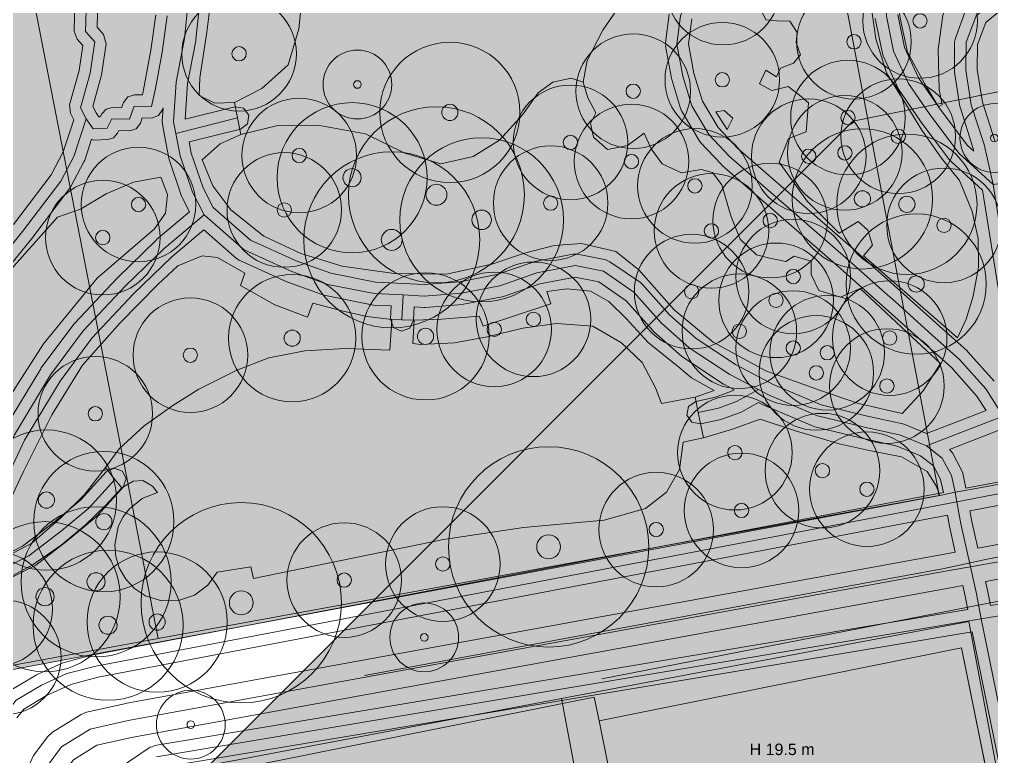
# Model space of a CAD drawing. Header units: metres. Extents: x -8 to 1190, y -11 to 1223.
# Drawn here: x 403.8 to 488.7, y 1119.6 to 1183.9 of the extents above; entities that cross this region are included whole.
import ezdxf

# ---------------------------------------------------------------- set-up
doc = ezdxf.new("R2010")
doc.units = ezdxf.units.M
doc.header["$MEASUREMENT"] = 0
for name, color, linetype, lineweight, true_color in [('TPX_BUILDING_HEIGHTS_TEXT', 7, 'CONTINUOUS', 0, 0x000000), ('TPX_BUILDINGS', 7, 'CONTINUOUS', 0, 0x000000), ('TPX_BUILDINGS_HATCH', 7, 'CONTINUOUS', 0, 0xf0f0f0), ('TPX_BUILDINGS_SHADOWS_HATCH', 7, 'CONTINUOUS', 0, 0x000000), ('TPX_BUILDINGS_SHADOWS_OUTLINES', 7, 'CONTINUOUS', 0, 0x000000), ('TPX_CADASTRES', 7, 'CONTINUOUS', 0, 0x646464), ('TPX_RAILWAYS_AXES', 7, 'CONTINUOUS', 0, 0x464646), ('TPX_ROADS_AXES', 7, 'CONTINUOUS', 0, 0x323232), ('TPX_ROADS_CONTOURS', 7, 'CONTINUOUS', 0, 0x646464), ('TPX_VEGETATION_GREEN_SPACES', 7, 'CONTINUOUS', 0, 0x58ba48), ('TPX_VEGETATION_GREEN_SPACES_HATCH', 7, 'CONTINUOUS', 0, 0x58ba48), ('TPX_VEGETATION_TREES_INDIVIDUAL', 7, 'CONTINUOUS', 0, 0x136734)]:
    doc.layers.add(name, color=color, linetype=linetype, lineweight=lineweight, true_color=true_color)
doc.styles.add('TPX_TEXTE', font='arial.ttf')

# ---------------------------------------------------------------- blocks, each defined once
blk = doc.blocks.new('TREETR009_CR072')
at = {"layer": 'TPX_VEGETATION_TREES_INDIVIDUAL'}
for radius in [7.15, 0.851]:
    blk.add_circle((0, 0, 0.036), radius, dxfattribs=at)
blk = doc.blocks.new('TREETR003_CR030')
at = {"layer": 'TPX_VEGETATION_TREES_INDIVIDUAL'}
for radius in [3, 0.333]:
    blk.add_circle((0, 0, 0.036), radius, dxfattribs=at)
blk = doc.blocks.new('TREETR008_CR066')
at = {"layer": 'TPX_VEGETATION_TREES_INDIVIDUAL'}
for radius in [6.55, 0.792]:
    blk.add_circle((0, 0, 0.036), radius, dxfattribs=at)
blk = doc.blocks.new('TREETR010_CR087')
at = {"layer": 'TPX_VEGETATION_TREES_INDIVIDUAL'}
for radius in [8.74, 1.04]:
    blk.add_circle((0, 0, 0.036), radius, dxfattribs=at)
blk = doc.blocks.new('TREETR006_CR050')
at = {"layer": 'TPX_VEGETATION_TREES_INDIVIDUAL'}
for radius in [5, 0.625]:
    blk.add_circle((0, 0, 0.036), radius, dxfattribs=at)
blk = doc.blocks.new('TREETR007_CR061')
at = {"layer": 'TPX_VEGETATION_TREES_INDIVIDUAL'}
for radius in [6.12, 0.708]:
    blk.add_circle((0, 0, 0.036), radius, dxfattribs=at)
blk = doc.blocks.new('TREETR009_CR077')
at = {"layer": 'TPX_VEGETATION_TREES_INDIVIDUAL'}
for radius in [7.68, 0.914]:
    blk.add_circle((0, 0, 0.036), radius, dxfattribs=at)
blk = doc.blocks.new('TREETR007_CR056')
at = {"layer": 'TPX_VEGETATION_TREES_INDIVIDUAL'}
for radius in [5.55, 0.708]:
    blk.add_circle((0, 0, 0.036), radius, dxfattribs=at)

msp = doc.modelspace()

# ---------------------------------------------------------------- hatches: boundary and pattern name
at = {"layer": 'TPX_BUILDINGS_HATCH'}
for points in [[(456.068, 1114.459), (452.93, 1113.823), (453.789, 1109.595), (466.457, 1112.134), (488.56, 1116.576), (486.039, 1129.053), (454.404, 1122.686), (456.068, 1114.459)], [(453.986, 1124.75), (419.356, 1117.792), (431.81, 1056.15), (472.76, 1064.381), (470.102, 1077.551), (473.316, 1078.194), (466.457, 1112.134), (453.789, 1109.595), (452.93, 1113.823), (456.068, 1114.459), (454.404, 1122.686), (453.986, 1124.75)]]:
    msp.add_hatch(color=256, dxfattribs=at).paths.add_polyline_path(points)
at = {"layer": 'TPX_BUILDINGS_SHADOWS_HATCH'}
h = msp.add_hatch(color=256, dxfattribs=at)
h.paths.add_polyline_path([(268.927, 1098.996), (255.775, 1085.844), (296.735, 1093.811), (313.88, 1097.153), (334.655, 1101.2), (378.176, 1109.737), (389.816, 1112.034), (397.33, 1073.162), (395.716, 1072.851), (371.535, 1068.207), (372.174, 1065.02), (396.211, 1069.768), (397.569, 1070.031), (400.606, 1054.706), (394.64, 1053.529), (386.351, 1045.241), (377.207, 1043.519), (375.981, 1049.848), (375.219, 1049.698), (367.09, 1048.103), (345.83, 1044.102), (343.566, 1043.661), (342.177, 1042.272), (290.963, 1032.405), (271.871, 1013.313), (323.085, 1023.18), (331.377, 1024.929), (339.999, 1026.444), (347.324, 1027.619), (373.694, 1032.583), (412.295, 1039.857), (418.869, 1005.229), (380.265, 997.966), (379.026, 1004.497), (376.504, 1004.018), (378.622, 992.884), (396.725, 996.29), (398.04, 989.362), (407.405, 991.122), (406.111, 997.962), (420.149, 1000.605), (421.449, 993.778), (423.168, 984.482), (423.09, 983.313), (422.956, 982.752), (422.767, 982.201), (422.223, 981.187), (421.867, 980.723), (436.439, 995.295), (432.901, 1013.923), (432.349, 1016.826), (430.031, 1016.39), (432.048, 1018.408), (427.429, 1042.712), (430.355, 1043.264), (466.305, 1050.028), (499.712, 1056.33), (511.103, 996.383), (501.757, 994.623), (480.801, 973.667), (514.79, 980.13), (530.786, 896.643), (546.47, 912.327), (543.222, 929.518), (540.148, 945.766), (550.7, 947.748), (550.906, 946.657), (559.374, 948.24), (558.592, 952.36), (570.748, 954.628), (571.313, 951.609), (573.761, 938.676), (563.852, 936.811), (564.784, 931.876), (574.695, 933.73), (579.731, 907.082), (583.838, 911.189), (574.547, 960.346), (583.88, 962.098), (583.085, 966.314), (579.921, 965.72), (577.624, 963.422), (576.108, 963.138), (574.717, 961.747), (572.456, 961.322), (568.257, 960.537), (566.376, 970.352), (566.787, 970.762), (551.014, 967.81), (553.05, 957.025), (549.455, 956.35), (549.282, 957.264), (538.363, 955.23), (533.053, 983.332), (547.564, 986.053), (578.27, 991.799), (585.986, 993.25), (593.835, 994.722), (601.051, 996.067), (603.813, 981.471), (604.206, 979.366), (616.564, 913.974), (621.938, 919.348), (609.58, 984.74), (609.187, 986.845), (614.208, 991.866), (611.445, 1006.461), (606.773, 1005.59), (604.433, 1017.962), (603.053, 1017.703), (625.208, 1039.858), (625.123, 1040.304), (618.622, 1035.458), (606.938, 1051.447), (604.719, 1049.796), (597.636, 1059.495), (598.977, 1060.49), (594.499, 1066.626), (589.936, 1072.869), (588.686, 1071.929), (581.773, 1081.38), (621.353, 1110.899), (628.05, 1101.742), (626.958, 1100.932), (631.548, 1094.65), (635.996, 1088.565), (636.984, 1089.304), (644.006, 1079.683), (642.095, 1078.255), (654.061, 1061.871), (671.739, 1079.549), (659.976, 1095.654), (661.683, 1097.361), (660.838, 1098.519), (662.955, 1100.635), (649.051, 1098.008), (640.348, 1110.12), (634.851, 1117.765), (631.251, 1122.774), (599.451, 1099.058), (597.034, 1096.641), (596.284, 1096.499), (573.303, 1092.17), (593.678, 1112.545), (588.17, 1141.119), (571.596, 1137.943), (557.63, 1157.439), (527.298, 1151.345), (526.673, 1154.443), (504.393, 1150.666), (501.068, 1154.979), (498.504, 1158.299), (496.474, 1169.385), (495.861, 1172.715), (494.846, 1178.671), (476.561, 1174.997), (419.356, 1117.792), (453.986, 1124.75), (454.404, 1122.686), (486.039, 1129.053), (498.077, 1069.466), (472.76, 1064.381), (431.81, 1056.15), (428.737, 1071.361), (408.696, 1067.585), (408.016, 1066.906), (405.771, 1078.234), (404.413, 1077.971), (401.579, 1077.411), (408.644, 1084.476), (401.13, 1123.347), (389.489, 1121.051), (348.086, 1112.929), (347.807, 1114.352), (327.032, 1110.305), (309.887, 1106.964), (268.927, 1098.996)])
h.paths.add_polyline_path([(503.861, 1132.624), (540.094, 1139.903), (555.291, 1118.689), (556.764, 1115.872), (557.511, 1112.194), (517.768, 1104.213), (518.03, 1102.882), (527.821, 1104.846), (539.137, 1106.801), (557.341, 1110.289), (562.849, 1081.715), (535.327, 1076.46), (534.853, 1075.986), (534.782, 1076.356), (533.627, 1076.135), (533.53, 1076.584), (515.906, 1073.049), (509.926, 1102.639), (503.861, 1132.624)], flags=16)
h.paths.add_polyline_path([(518.787, 1059.92), (569.202, 1069.417), (571.913, 1069.929), (592.58, 1041.951), (598.126, 1012.776), (530.168, 999.982), (518.787, 1059.92)], flags=16)
at = {"layer": 'TPX_VEGETATION_GREEN_SPACES_HATCH'}
for points in [[(0, 946.946), (0, 748.375), (1.308, 752.538), (3.681, 758.978), (6.176, 765.815), (7.04, 769.091), (7.681, 771.52), (8.364, 774.098), (8.582, 774.966), (10.021, 782.117), (11.477, 793.139), (12.099, 803.389), (13.009, 814.466), (13.871, 823.956), (14.219, 828.871), (14.354, 830.778), (14.48, 832.108), (15.05, 839.734), (17.028, 857.817), (17.138, 858.81), (18.409, 871.019), (22.596, 871.19), (28.003, 870.094), (29.63, 870.42), (66.837, 873.865), (69.329, 877.168), (70.641, 878.651), (71.45, 879.383), (72.227, 879.52), (72.99, 878.952), (77.42, 900.801), (81.555, 922.88), (82.259, 923.219), (85.471, 922.63), (85.771, 924.242), (86.106, 926.036), (86.543, 928.417), (86.971, 930.728), (89.117, 942.257), (89.727, 944.012), (90.689, 945.447), (92.034, 946.57), (93.503, 947.204), (95.235, 947.382), (115.698, 948.847), (117.333, 949.175), (118.757, 949.672), (119.856, 950.598), (120.692, 951.981), (125.221, 961.691), (130.849, 974.007), (132.57, 977.773), (134.385, 981.756), (142.704, 999.966), (145.242, 1005.524), (185.842, 1013.049), (217.834, 1018.959), (223.708, 1020.263), (221.841, 1029.132), (218.877, 1043.163), (217.576, 1049.334), (217.009, 1052.031), (215.683, 1058.312), (215.054, 1061.271), (214.079, 1065.92), (212.221, 1074.711), (211.559, 1077.846), (241.432, 1084.13), (243.059, 1076.425), (246.189, 1061.547), (248.115, 1052.428), (248.925, 1048.591), (250.855, 1039.495), (253.62, 1026.201), (259.727, 1027.353), (266.949, 1028.745), (258.296, 1072.964), (255.775, 1085.844), (296.735, 1093.811), (313.88, 1097.153), (316.407, 1097.645), (334.655, 1101.2), (378.176, 1109.737), (389.816, 1112.034), (387.911, 1124.127), (401.495, 1126.836), (484.146, 1142.335), (485.483, 1142.616), (487.776, 1143.042), (498.801, 1145.101), (500.977, 1145.51), (530.376, 1150.994), (533.242, 1151.544), (574.753, 1159.401), (574.103, 1163.401), (563.358, 1215.93), (563, 1218.592), (401.939, 1218.592), (401.469, 1216.747), (400.389, 1208.805), (401.161, 1205.604), (402.531, 1203.12), (403.296, 1200.458), (403.673, 1197.106), (402.518, 1193.646), (399.97, 1187.729), (396.847, 1182.792), (394.105, 1179.234), (389.839, 1175.052), (384.066, 1168.904), (379.711, 1165.104), (377.593, 1162.913), (376.458, 1159.987), (375.711, 1155.783), (375.778, 1138.412), (375.812, 1129.835), (373.856, 1128.016), (371.066, 1126.668), (366.582, 1125.461), (336.554, 1120.382), (326.681, 1119.791), (315.145, 1121.432), (307.05, 1123.194), (299.456, 1126.339), (289.164, 1132.6), (282.523, 1138.456), (277.474, 1144.676), (272.954, 1149.571), (270.14, 1151.393), (267.647, 1152.324), (261.086, 1177.738), (229.199, 1170.506), (226.546, 1164.415), (162.196, 1148.413), (158.407, 1147.289), (154.157, 1145.849), (149.698, 1143.843), (145.344, 1141.24), (141.539, 1138.536), (144.456, 1134.747), (146.985, 1131.397), (133.615, 1121.098), (131.086, 1124.449), (127.131, 1129.247), (123.836, 1130.334), (91.745, 1110.018), (87.447, 1107.29), (81.284, 1097.356), (59.818, 1062.756), (60.315, 1059.006), (64.634, 1055.951), (65.7, 1053.326), (68.241, 1052.74), (77.367, 1046.675), (77.541, 1047.764), (83.878, 1043.562), (77.847, 1039.965), (76.208, 1040.602), (73.516, 1029.163), (75.266, 1028.712), (74.5, 1025.643), (72.792, 1026.023), (71.15, 1019.077), (69.927, 1013.933), (69.082, 1010.396), (68.149, 1005.551), (76.963, 1000.046), (84.542, 995.285), (84.059, 992.663), (81.258, 985.846), (77.923, 979.363), (76.052, 976.379), (32.685, 993.15), (31.517, 985.107), (31.226, 982.726), (28.613, 961.385), (31.655, 960.676), (32.35, 960.506), (33.025, 960.343), (57.921, 954.729), (58.661, 954.546), (59.41, 954.366), (63.722, 953.346), (60.587, 933.965), (0, 946.946)], [(376.458, 1159.987), (375.711, 1155.783), (375.778, 1138.412), (375.812, 1129.835), (387.911, 1124.127), (401.495, 1126.836), (484.146, 1142.335), (485.483, 1142.616), (487.776, 1143.042), (498.801, 1145.101), (500.977, 1145.51), (530.376, 1150.994), (533.242, 1151.544), (574.753, 1159.401), (574.103, 1163.401), (563.358, 1215.93), (563, 1218.592), (401.939, 1218.592), (401.469, 1216.747), (400.389, 1208.805), (401.161, 1205.604), (402.531, 1203.12), (403.296, 1200.458), (403.673, 1197.106), (402.518, 1193.646), (399.97, 1187.729), (396.847, 1182.792), (394.105, 1179.234), (389.839, 1175.052), (384.066, 1168.904), (379.711, 1165.104), (377.593, 1162.913), (376.458, 1159.987)], [(418.778, 1218.592), (418.126, 1216.498), (420.066, 1216.231), (421.429, 1215.413), (422.11, 1213.732), (422.91, 1208.915), (424.078, 1204.036), (425.763, 1199.922), (427.31, 1195.88), (428.31, 1190.983), (428.564, 1186.659), (428.195, 1183.039), (427.258, 1179.895), (424.963, 1177.835), (422.584, 1176.607), (422.856, 1175.267), (423.147, 1173.817), (426.355, 1174.596), (429.865, 1174.642), (434.021, 1173.884), (437.453, 1172.185), (440.596, 1171.269), (443.401, 1171.896), (445.707, 1173.326), (447.708, 1175.536), (449.082, 1177.448), (450.357, 1178.393), (451.969, 1178.75), (453.029, 1178.379), (453.379, 1180.291), (454.735, 1182.935), (456.602, 1185.642), (458.8, 1188.151), (461.202, 1189.938), (463.501, 1191.435), (463.057, 1194.046), (463.218, 1195.775), (464.124, 1197.738), (465.56, 1198.802), (467.575, 1199.093), (469.548, 1198.684), (471.181, 1198.77), (472.948, 1198.795), (474.273, 1197.669), (474.988, 1196.607), (477.858, 1198.054), (480.174, 1199.659), (481.906, 1202.024), (482.867, 1205.105), (483.829, 1208.691), (484.336, 1212.493), (484.097, 1213.91), (483.74, 1215.932), (482.518, 1218.451), (482.408, 1218.592), (418.778, 1218.592)], [(417.627, 1213.538), (417.451, 1209.906), (417.613, 1206.7), (418.029, 1202.528), (418.209, 1201.581), (418.551, 1199.763), (419.347, 1196.246), (420.618, 1196.511), (421.239, 1192.711), (421.699, 1188.607), (421.727, 1185.461), (420.494, 1185.32), (420.169, 1182.757), (419.551, 1178.768), (419.512, 1177.217), (420.867, 1176.547), (422.584, 1176.607), (424.963, 1177.835), (427.258, 1179.895), (428.195, 1183.039), (428.564, 1186.659), (428.31, 1190.983), (427.31, 1195.88), (425.763, 1199.922), (424.078, 1204.036), (422.91, 1208.915), (422.11, 1213.732), (421.429, 1215.413), (420.066, 1216.231), (418.126, 1216.498), (417.627, 1213.538)], [(467.772, 1185.918), (466.933, 1184.327), (467.647, 1184.185), (468.625, 1184.565), (468.971, 1183.83), (469.929, 1183.745), (471.042, 1183.697), (471.694, 1182.723), (471.601, 1181.838), (471.997, 1180.781), (471.364, 1180.033), (470.234, 1179.605), (469.896, 1178.847), (468.966, 1179.433), (468.409, 1178.254), (469.496, 1177.659), (470.921, 1178.007), (471.911, 1177.239), (472.675, 1176.591), (472.469, 1174.068), (470.933, 1173.464), (470.134, 1171.412), (472.573, 1168.006), (475.348, 1165.219), (477.031, 1166.226), (477.864, 1165.467), (478.257, 1164.168), (477.48, 1163.225), (484.267, 1157.335), (485.696, 1156.095), (486.433, 1157.719), (487.071, 1159.722), (487.528, 1162.235), (487.487, 1164.745), (486.965, 1167.107), (485.855, 1169.803), (484.289, 1171.77), (482.564, 1174.194), (481.229, 1176.387), (479.506, 1179.203), (478.574, 1182.171), (478.073, 1185.643), (478.366, 1189.037), (479.2, 1192.18), (479.839, 1194.471), (479.779, 1195.021), (479.386, 1195.446), (478.832, 1195.384), (475.705, 1193.496), (472.525, 1191.101), (470.727, 1188.939), (471.573, 1188.563), (470.691, 1187.78), (469.72, 1187.516), (469.452, 1186.901), (468.483, 1186.408), (467.772, 1185.918)], [(481.237, 1191.429), (480.273, 1187.266), (480.689, 1183.97), (481.312, 1180.998), (482.809, 1178.267), (484.043, 1176.246), (484.36, 1176.401), (484.1, 1177.755), (484.001, 1181.241), (484.4, 1184.224), (485.45, 1186.819), (486.944, 1188.989), (485.444, 1190.419), (483.597, 1192.446), (482.174, 1194.757), (481.237, 1191.429)], [(421.342, 1173), (419.758, 1171.614), (420.686, 1169.358), (422.25, 1167.253), (425.134, 1164.953), (428.383, 1163.441), (431.993, 1162.336), (436.524, 1161.702), (441.088, 1161.627), (445.056, 1162.505), (447.895, 1163.463), (450.492, 1164.133), (452.874, 1164.326), (455.868, 1163.605), (457.877, 1162.02), (460.971, 1158.538), (464.377, 1155.705), (468.95, 1153.216), (473.739, 1151.491), (477.061, 1150.365), (480.869, 1149.479), (482.691, 1151.462), (484.22, 1153.848), (482.589, 1155.362), (477.195, 1160.384), (475.475, 1159.645), (473.577, 1160.21), (472.914, 1161.596), (472.913, 1162.769), (471.42, 1163.223), (470.704, 1162.755), (469.322, 1163.027), (468.147, 1163.337), (466.728, 1164.682), (465.892, 1166.729), (465.125, 1169.436), (464.304, 1170.508), (463.302, 1170.778), (461.599, 1170.48), (459.904, 1171.277), (458.961, 1172.574), (458.328, 1173.944), (456.889, 1172.856), (455.136, 1172.512), (453.919, 1173.583), (453.647, 1174.773), (454.112, 1175.723), (453.429, 1177.012), (453.029, 1178.379), (451.969, 1178.75), (450.357, 1178.393), (449.082, 1177.448), (447.708, 1175.536), (445.707, 1173.326), (443.401, 1171.896), (440.596, 1171.269), (437.453, 1172.185), (434.021, 1173.884), (429.865, 1174.642), (426.355, 1174.596), (423.147, 1173.817), (421.342, 1173)], [(465.311, 1175.913), (464.586, 1175.811), (465.596, 1174.265), (466.069, 1175.252), (465.311, 1175.913)], [(393.761, 1150.247), (392.494, 1147.003), (392.504, 1144.588), (392.892, 1142.102), (394.211, 1140.561), (396.979, 1138.279), (399.32, 1143.687), (402.789, 1150.696), (405.901, 1155.573), (410.589, 1161.281), (415.588, 1165.602), (416.573, 1166.973), (416.729, 1168.575), (416.166, 1170.088), (413.762, 1169.659), (411.375, 1168.647), (409.149, 1167.317), (407.118, 1166.619), (402.385, 1161.28), (398.242, 1156.908), (395.67, 1153.758), (394.227, 1151.117), (393.761, 1150.247)], [(402.183, 1140.197), (400.983, 1136.669), (402.731, 1137.035), (404.906, 1138.181), (407.435, 1140.377), (409.519, 1142.456), (411.316, 1144.767), (412.502, 1146.416), (414.683, 1148.415), (417.191, 1150.192), (419.483, 1151.607), (422.8, 1153.275), (425.573, 1154.332), (428.716, 1154.947), (432.204, 1155.159), (436.151, 1154.997), (436.192, 1155.847), (436.308, 1157.692), (434.121, 1157.947), (431.94, 1158.434), (429.431, 1159.108), (428.968, 1157.894), (426.109, 1158.958), (423.095, 1160.64), (423.491, 1161.735), (421.112, 1163.096), (419.751, 1163.246), (417.645, 1162.358), (415.892, 1160.737), (412.591, 1157.392), (409.322, 1153.698), (406.626, 1149.357), (404.175, 1144.418), (402.183, 1140.197)], [(438.269, 1157.625), (438.162, 1155.598), (438.844, 1155.517), (441.797, 1155.661), (444.639, 1156.17), (447.763, 1156.941), (450.681, 1157.342), (453.855, 1157.101), (456.349, 1155.652), (458.175, 1153.931), (459.334, 1151.719), (459.856, 1150.346), (462.798, 1150.902), (464.443, 1151.485), (462.476, 1152.598), (461.371, 1153.523), (458.677, 1155.672), (456.763, 1157.764), (455.257, 1159.261), (453.666, 1160.163), (451.628, 1160.373), (449.839, 1160.112), (450.186, 1159.043), (444.285, 1157.088), (443.936, 1157.984), (440.68, 1157.699), (438.269, 1157.625)], [(412.502, 1146.416), (411.316, 1144.767), (412.129, 1143.728), (412.749, 1142.999), (413.729, 1143.587), (414.589, 1143.629), (415.417, 1143.145), (415.86, 1142.582), (414.526, 1142.072), (413.411, 1141.176), (412.846, 1140.433), (412.44, 1139.601), (412.138, 1138.034), (412.225, 1137.007), (412.527, 1136.02), (413.086, 1135.035), (413.867, 1134.207), (414.813, 1133.59), (416.216, 1133.15), (417.686, 1133.163), (419.079, 1133.641), (420.259, 1134.518), (421.076, 1135.654), (423.998, 1136.113), (424.237, 1135.099), (440.827, 1138.494), (447.809, 1139.553), (454.842, 1140.176), (458.465, 1141.203), (460.285, 1142.611), (461.433, 1144.608), (461.748, 1146.995), (463.528, 1147.369), (463.055, 1149.558), (462.798, 1150.902), (459.856, 1150.346), (459.334, 1151.719), (458.175, 1153.931), (456.349, 1155.652), (453.855, 1157.101), (450.681, 1157.342), (447.763, 1156.941), (444.639, 1156.17), (441.797, 1155.661), (438.844, 1155.517), (438.162, 1155.598), (438.269, 1157.625), (437.202, 1157.661), (436.308, 1157.692), (436.192, 1155.847), (436.151, 1154.997), (432.204, 1155.159), (428.716, 1154.947), (425.573, 1154.332), (422.8, 1153.275), (419.483, 1151.607), (417.191, 1150.192), (414.683, 1148.415), (412.502, 1146.416)], [(399.128, 1131.065), (398.569, 1129.057), (400.058, 1128.108), (401.495, 1126.836), (484.146, 1142.335), (483.837, 1143.171), (483.045, 1144.411), (480.801, 1145.712), (477.987, 1146.256), (475.36, 1146.845), (471.553, 1147.984), (468.465, 1148.993), (466.058, 1148.103), (463.528, 1147.369), (461.748, 1146.995), (461.433, 1144.608), (460.285, 1142.611), (458.465, 1141.203), (454.842, 1140.176), (447.809, 1139.553), (440.827, 1138.494), (424.237, 1135.099), (423.998, 1136.113), (421.076, 1135.654), (420.259, 1134.518), (419.079, 1133.641), (417.686, 1133.163), (416.216, 1133.15), (414.813, 1133.59), (413.867, 1134.207), (413.086, 1135.035), (412.527, 1136.02), (412.225, 1137.007), (412.138, 1138.034), (412.44, 1139.601), (412.846, 1140.433), (413.411, 1141.176), (414.526, 1142.072), (415.86, 1142.582), (415.417, 1143.145), (414.589, 1143.629), (413.729, 1143.587), (412.749, 1142.999), (411.336, 1141.469), (409.555, 1139.749), (407.443, 1138.008), (404.995, 1136.303), (402.807, 1135.108), (401.005, 1134.718), (400.261, 1134.657), (399.907, 1133.676), (399.128, 1131.065)]]:
    msp.add_hatch(color=256, dxfattribs=at).paths.add_polyline_path(points)

# ---------------------------------------------------------------- linework, layer by layer
at = {"layer": 'TPX_BUILDINGS', "elevation": 0.042}
for points in [[(456.068, 1114.459), (452.93, 1113.823), (453.789, 1109.595), (466.457, 1112.134), (488.56, 1116.576), (486.039, 1129.053), (454.404, 1122.686)], [(453.986, 1124.75), (419.356, 1117.792), (431.81, 1056.15), (472.76, 1064.381), (470.102, 1077.551), (473.316, 1078.194), (466.457, 1112.134), (453.789, 1109.595), (452.93, 1113.823), (456.068, 1114.459), (454.404, 1122.686)]]:
    msp.add_lwpolyline(points, close=True, dxfattribs=at)
at = {"layer": 'TPX_BUILDINGS_SHADOWS_OUTLINES', "elevation": 0.039}
msp.add_lwpolyline([(494.846, 1178.671), (476.561, 1174.997), (419.356, 1117.792), (453.986, 1124.75), (454.404, 1122.686), (486.039, 1129.053), (498.077, 1069.466), (472.76, 1064.381), (431.81, 1056.15), (428.737, 1071.361), (408.696, 1067.585), (408.016, 1066.906), (405.771, 1078.234), (404.413, 1077.971), (401.579, 1077.411), (408.644, 1084.476), (401.13, 1123.347), (389.489, 1121.051), (348.086, 1112.929)], dxfattribs=at)
at = {"layer": 'TPX_CADASTRES', "elevation": 0.024}
for points in [[(402.406, 1206.995), (401.704, 1202.753), (405.917, 1181.141), (415.915, 1129.854), (484.079, 1142.322), (472.403, 1203.979), (481.168, 1205.433), (479.539, 1214.786), (478.803, 1218.592), (404.887, 1218.592), (403.894, 1214.619)], [(486.681, 1131.339), (451.127, 1124.62), (453.928, 1109.84), (466.65, 1112.244), (489.482, 1116.558)], [(451.127, 1124.62), (417.799, 1118.322), (430.308, 1054.662), (473.294, 1062.326), (470.592, 1076.588), (473.314, 1077.073), (466.65, 1112.244), (453.928, 1109.84)]]:
    msp.add_lwpolyline(points, close=True, dxfattribs=at)
msp.add_lwpolyline([(402.649, 1127.428), (415.915, 1129.854), (405.917, 1181.141), (401.704, 1202.753)], dxfattribs=at)
at = {"layer": 'TPX_RAILWAYS_AXES', "elevation": 0.033}
for points in [[(484.387, 1135.948), (488.423, 1136.796), (498.052, 1138.71), (502.037, 1139.409)], [(499.396, 1136.921), (495.447, 1135.047), (493.371, 1134.177), (492.051, 1133.785), (489.292, 1133.111), (454.635, 1126.342)], [(433.932, 1126.626), (478.043, 1134.774), (484.387, 1135.948)]]:
    msp.add_lwpolyline(points, dxfattribs=at)
at = {"layer": 'TPX_ROADS_AXES', "elevation": 0.03}
for points in [[(483.911, 1218.592), (483.949, 1218.512), (485.065, 1215.059), (485.136, 1210.634), (483.848, 1204.45), (482.17, 1199.301), (475.038, 1195.007), (468.351, 1190.91), (464.557, 1188.635), (462.54, 1186.456), (461.519, 1184.178), (461.2, 1181.698)], [(486.417, 1179.429), (486.438, 1181.862), (487.31, 1184.185), (489.976, 1186.425), (493.451, 1188.337), (496.207, 1190.046), (499.018, 1191.929), (501.482, 1194.547), (503.28, 1197.583), (504.201, 1200.539), (505.062, 1207.186), (505.5, 1212.226), (505.39, 1216.124)], [(416.397, 1201.269), (417.366, 1197.781), (418.047, 1194.236), (418.533, 1190.243), (418.667, 1186.569), (418.226, 1182.196), (417.487, 1178.397), (417.266, 1174.915), (417.459, 1173.914), (417.827, 1171.952), (418.911, 1168.779), (419.924, 1166.82)], [(479.328, 1186.894), (479.485, 1184.146), (480.118, 1181.097), (481.407, 1178.259), (483.212, 1175.647), (485.797, 1172.206), (488.8, 1169.473), (494.328, 1170.236), (495.053, 1170.12), (495.523, 1169.77), (495.723, 1169.323)], [(409.649, 1185.604), (409.583, 1182.816), (410.403, 1181.893), (409.992, 1179.184), (409.151, 1176.143), (409.64, 1175.2), (410.241, 1174.329), (411.478, 1174.379), (411.884, 1175.177), (413.423, 1175.148), (413.836, 1176.281), (415.34, 1176.256), (415.691, 1177.835), (416.268, 1181.009), (416.699, 1184.183)], [(461.2, 1181.698), (461.704, 1178.905), (462.505, 1176.31), (463.988, 1173.817), (465.783, 1171.904), (475.92, 1163.087)], [(487.343, 1133.745), (487.76, 1131.576), (490.193, 1131.989), (495.193, 1132.984), (499.296, 1133.802), (501.904, 1134.279), (501.494, 1136.346), (500.665, 1138.694), (499.305, 1142.562), (498.924, 1144.324), (498.801, 1145.101), (497.899, 1146.844), (496.589, 1148.676), (494.615, 1151.168), (492.78, 1153.473), (491.071, 1156.994), (490.243, 1160.435), (488.8, 1169.473), (488.004, 1172.957), (486.894, 1176.423), (486.417, 1179.429)], [(422.856, 1175.267), (417.459, 1173.914)], [(391.271, 1143.538), (391.278, 1145.991), (391.678, 1148.64), (392.606, 1151.459), (394.34, 1154.216), (401.368, 1162.018), (404.083, 1165.362), (407.421, 1169.751), (408.557, 1171.907), (409.64, 1175.2)], [(419.924, 1166.82), (416.431, 1163.89), (413.064, 1160.611), (409.373, 1156.691), (406.522, 1152.865), (403.376, 1147.624), (400.426, 1141.405), (398.229, 1136.008), (397.329, 1132.597), (396.805, 1129.527)], [(419.924, 1166.82), (423.417, 1163.766), (427.574, 1161.869), (430.715, 1160.746), (434.77, 1159.942), (437.303, 1159.825), (439.15, 1159.732), (442.395, 1159.991), (445.747, 1160.632), (448.971, 1161.749), (452.321, 1162.401), (454.789, 1161.901), (457.441, 1160.075), (459.829, 1157.394), (462.271, 1155.219), (465.808, 1152.889), (468.314, 1151.57), (469.186, 1151.12), (473.483, 1149.291), (477.466, 1148.32), (480.717, 1147.602), (482.974, 1146.65), (484.364, 1145.574), (485.166, 1144.071), (485.483, 1142.616), (485.619, 1141.785)], [(479.147, 1160.212), (475.92, 1163.087)], [(480.269, 1159.211), (479.147, 1160.212)], [(437.202, 1157.661), (437.303, 1159.825)], [(483.45, 1156.348), (480.596, 1158.92), (480.269, 1159.211)], [(489.685, 1149.257), (488.157, 1151.647), (485.859, 1154.2), (483.45, 1156.348)], [(398.032, 1120.783), (400.054, 1121.663), (401.816, 1122.919), (402.794, 1123.552), (403.524, 1124.472), (405.723, 1125.773), (407.961, 1126.796), (410.474, 1127.457), (485.619, 1141.785), (498.924, 1144.324), (533.432, 1150.518), (538.645, 1151.449), (539.485, 1151.612)], [(463.055, 1149.558), (464.84, 1149.945), (466.393, 1150.518), (468.314, 1151.57)], [(482.974, 1146.65), (485.079, 1147.469), (489.685, 1149.257), (494.615, 1151.168), (497.407, 1152.252)], [(400.598, 1135.6), (402.389, 1135.93), (404.62, 1137.055), (407.492, 1139.262), (409.859, 1141.236), (412.129, 1143.728)], [(487.343, 1133.745), (486.812, 1136.105), (485.968, 1139.865), (485.619, 1141.785)], [(405.64, 1115.719), (406.221, 1118.733), (407.494, 1120.414), (409.989, 1121.958), (413.299, 1122.704), (485.291, 1135.839), (486.812, 1136.105), (494.408, 1137.483)], [(415.785, 1119.539), (487.76, 1131.576), (500.527, 1069.192), (430.848, 1055.521)]]:
    msp.add_lwpolyline(points, dxfattribs=at)
at = {"layer": 'TPX_ROADS_CONTOURS', "elevation": 0.027}
for points in [[(460.527, 1184.306), (460.208, 1181.826), (460.249, 1181.674), (460.216, 1181.52), (460.72, 1178.728), (460.748, 1178.61), (461.55, 1176.015), (461.646, 1175.798), (463.129, 1173.306), (463.259, 1173.133), (465.053, 1171.22), (465.126, 1171.15), (475.259, 1162.337), (479.929, 1158.175), (482.78, 1155.605), (485.153, 1153.49), (487.359, 1151.039), (488.185, 1149.747), (484.717, 1148.401), (482.989, 1147.729), (481.106, 1148.523), (480.933, 1148.579), (477.692, 1149.294), (473.8, 1150.243), (469.612, 1152.025), (468.776, 1152.457), (466.317, 1153.751), (462.881, 1156.014), (460.538, 1158.102), (458.187, 1160.741), (458.008, 1160.899), (455.356, 1162.725), (454.987, 1162.881), (452.519, 1163.381), (452.13, 1163.382), (448.78, 1162.73), (448.643, 1162.694), (445.488, 1161.6), (442.261, 1160.983), (439.135, 1160.734), (437.348, 1160.824), (434.891, 1160.937), (430.982, 1161.712), (427.951, 1162.797), (423.965, 1164.615), (420.725, 1167.448), (419.834, 1169.172), (418.797, 1172.207), (418.616, 1173.173), (423.1, 1174.297), (423.714, 1174.753), (423.826, 1175.51), (423.37, 1176.125), (422.613, 1176.237), (418.283, 1175.151), (418.481, 1178.269), (419.208, 1182.005), (419.221, 1182.096), (419.662, 1186.469)], [(408.648, 1185.592), (408.583, 1182.839), (408.836, 1182.151), (409.344, 1181.579), (409.012, 1179.393), (408.187, 1176.41), (408.263, 1175.683), (408.559, 1175.113), (407.633, 1172.299), (406.575, 1170.291), (403.296, 1165.98)], [(415.702, 1184.275), (415.28, 1181.166), (414.71, 1178.033), (414.541, 1177.27), (413.853, 1177.281), (413.269, 1177.105), (412.896, 1176.624), (412.728, 1176.161), (411.902, 1176.176), (411.369, 1176.034), (410.993, 1175.63), (410.852, 1175.354), (410.751, 1175.35), (410.499, 1175.716), (410.219, 1176.255), (410.956, 1178.917), (410.981, 1179.034), (411.392, 1181.743), (411.151, 1182.557), (410.592, 1183.186), (410.648, 1185.581)], [(488.957, 1173.262), (487.87, 1176.655), (487.418, 1179.504), (487.436, 1181.676), (488.154, 1183.588), (490.544, 1185.596)], [(488.9, 1152.316), (486.602, 1154.869), (486.524, 1154.947), (484.117, 1157.092), (481.266, 1159.663), (476.576, 1163.842), (466.477, 1172.626), (464.792, 1174.422), (463.426, 1176.719), (462.677, 1179.143), (462.212, 1181.724), (462.492, 1183.904)], [(478.506, 1183.943), (479.139, 1180.893), (479.208, 1180.683), (480.497, 1177.845), (480.585, 1177.691), (482.389, 1175.078), (482.412, 1175.046), (484.997, 1171.605), (485.124, 1171.466), (487.868, 1168.97), (489.255, 1160.278)], [(486.374, 1184.537), (485.502, 1182.214), (485.438, 1181.87), (485.418, 1179.437), (485.43, 1179.273), (485.906, 1176.267), (485.942, 1176.118), (487.039, 1172.692), (487.115, 1172.358), (486.539, 1172.882), (484.023, 1176.231), (482.281, 1178.754), (481.075, 1181.409), (480.479, 1184.277)], [(402.144, 1161.388), (404.879, 1164.757), (408.217, 1169.146), (408.306, 1169.285), (409.442, 1171.44), (409.507, 1171.594), (410.107, 1173.417), (410.282, 1173.33), (411.518, 1173.38), (412.018, 1173.537), (412.369, 1173.925), (412.491, 1174.165), (413.405, 1174.149), (413.989, 1174.324), (414.363, 1174.806), (414.532, 1175.27), (415.323, 1175.256), (415.959, 1175.471), (416.316, 1176.039), (416.343, 1176.16), (416.268, 1174.979), (416.284, 1174.726), (416.477, 1173.727), (416.844, 1171.768), (416.881, 1171.629), (417.965, 1168.456), (418.023, 1168.32), (418.668, 1167.072), (415.788, 1164.656), (415.733, 1164.607), (412.366, 1161.327), (412.335, 1161.296), (408.645, 1157.376), (408.572, 1157.288), (405.72, 1153.463), (405.665, 1153.38), (402.519, 1148.139)], [(401.342, 1141.002), (404.259, 1147.151), (407.354, 1152.308), (410.141, 1156.047), (413.777, 1159.909), (417.102, 1163.148), (419.911, 1165.503), (422.758, 1163.013), (423.002, 1162.856), (427.159, 1160.959), (427.237, 1160.928), (430.378, 1159.804), (430.52, 1159.765), (434.575, 1158.961), (434.724, 1158.943), (436.257, 1158.872), (436.203, 1157.708), (436.462, 1156.988), (437.155, 1156.662), (437.875, 1156.922), (438.201, 1157.615), (438.255, 1158.776), (439.099, 1158.733), (439.229, 1158.735), (442.474, 1158.994), (442.582, 1159.008), (445.935, 1159.65), (446.075, 1159.687), (449.231, 1160.781), (452.317, 1161.381), (454.39, 1160.961), (456.774, 1159.32), (459.083, 1156.729), (459.164, 1156.647), (461.606, 1154.472), (461.72, 1154.384), (465.257, 1152.054), (465.342, 1152.004), (466.2, 1151.553), (465.977, 1151.431), (464.56, 1150.908), (462.843, 1150.536), (462.214, 1150.1), (462.077, 1149.347), (462.513, 1148.718), (463.266, 1148.581), (465.052, 1148.968), (465.187, 1149.007), (466.739, 1149.58), (466.873, 1149.641), (468.328, 1150.437), (468.795, 1150.2), (473.092, 1148.371), (473.246, 1148.319), (477.229, 1147.348), (480.412, 1146.645), (482.465, 1145.779), (483.582, 1144.914), (484.218, 1143.723), (484.467, 1142.583), (410.286, 1128.44), (410.219, 1128.424), (407.706, 1127.763), (407.545, 1127.705), (405.307, 1126.683), (405.213, 1126.634), (403.015, 1125.333)], [(402.839, 1135.037), (405.07, 1136.162), (405.23, 1136.262), (408.101, 1138.47), (408.132, 1138.494), (410.499, 1140.468), (410.598, 1140.562), (412.868, 1143.054), (413.128, 1143.774), (412.803, 1144.467), (412.083, 1144.727), (411.39, 1144.401), (409.166, 1141.96), (406.866, 1140.043), (404.086, 1137.905), (402.067, 1136.888)], [(403.577, 1122.93), (404.193, 1123.706), (406.186, 1124.886), (408.298, 1125.851), (410.695, 1126.482), (484.816, 1140.614), (484.993, 1139.646), (485.497, 1137.398), (485.022, 1137.314), (413.03, 1124.18), (412.969, 1124.167), (409.659, 1123.421), (409.199, 1123.233), (406.705, 1121.69), (406.299, 1121.32), (405.025, 1119.639), (404.748, 1119.017)]]:
    msp.add_lwpolyline(points, dxfattribs=at)
for points in [[(484.982, 1146.358), (490.047, 1148.325), (494.289, 1149.969), (495.79, 1148.074), (497.044, 1146.321), (497.674, 1145.104), (486.432, 1142.958), (486.143, 1144.285), (486.048, 1144.542), (485.246, 1146.045)], [(486.78, 1140.988), (498.153, 1143.159), (498.328, 1142.35), (498.362, 1142.23), (499.17, 1139.932), (494.131, 1138.957), (487.468, 1137.749), (486.949, 1140.064)], [(488.126, 1134.819), (493.19, 1135.737), (493.549, 1133.677), (490.012, 1132.973), (488.557, 1132.726), (488.325, 1133.934)], [(407.39, 1116.874), (407.627, 1118.106), (408.521, 1119.286), (410.564, 1120.55), (413.599, 1121.234), (485.555, 1134.362), (486.155, 1134.467), (486.364, 1133.541), (486.584, 1132.394), (415.62, 1120.525), (415.427, 1120.408), (415.224, 1120.367), (410.458, 1117.14)], [(416.882, 1118.708), (486.973, 1130.431), (499.345, 1069.979), (430.765, 1056.524), (423.923, 1056.728), (423.548, 1058.199)]]:
    msp.add_lwpolyline(points, close=True, dxfattribs=at)
at = {"layer": 'TPX_VEGETATION_GREEN_SPACES', "elevation": 0.003}
for points in [[(481.237, 1191.429), (480.273, 1187.266), (480.689, 1183.97), (481.312, 1180.998), (482.809, 1178.267), (484.043, 1176.246), (484.36, 1176.401), (484.1, 1177.755), (484.001, 1181.241), (484.4, 1184.224), (485.45, 1186.819), (486.944, 1188.989), (485.444, 1190.419), (483.597, 1192.446), (482.174, 1194.757)], [(421.342, 1173), (419.758, 1171.614), (420.686, 1169.358), (422.25, 1167.253), (425.134, 1164.953), (428.383, 1163.441), (431.993, 1162.336), (436.524, 1161.702), (441.088, 1161.627), (445.056, 1162.505), (447.895, 1163.463), (450.492, 1164.133), (452.874, 1164.326), (455.868, 1163.605), (457.877, 1162.02), (460.971, 1158.538), (464.377, 1155.705), (468.95, 1153.216), (473.739, 1151.491), (477.061, 1150.365), (480.869, 1149.479), (482.691, 1151.462), (484.22, 1153.848), (482.589, 1155.362), (477.195, 1160.384), (475.475, 1159.645), (473.577, 1160.21), (472.914, 1161.596), (472.913, 1162.769), (471.42, 1163.223), (470.704, 1162.755), (469.322, 1163.027), (468.147, 1163.337), (466.728, 1164.682), (465.892, 1166.729), (465.125, 1169.436), (464.304, 1170.508), (463.302, 1170.778), (461.599, 1170.48), (459.904, 1171.277), (458.961, 1172.574), (458.328, 1173.944), (456.889, 1172.856), (455.136, 1172.512), (453.919, 1173.583), (453.647, 1174.773), (454.112, 1175.723), (453.429, 1177.012), (453.029, 1178.379), (451.969, 1178.75), (450.357, 1178.393), (449.082, 1177.448), (447.708, 1175.536), (445.707, 1173.326), (443.401, 1171.896), (440.596, 1171.269), (437.453, 1172.185), (434.021, 1173.884), (429.865, 1174.642), (426.355, 1174.596), (423.147, 1173.817)], [(465.311, 1175.913), (464.586, 1175.811), (465.596, 1174.265), (466.069, 1175.252)], [(393.761, 1150.247), (392.494, 1147.003), (392.504, 1144.588), (392.892, 1142.102), (394.211, 1140.561), (396.979, 1138.279), (399.32, 1143.687), (402.789, 1150.696), (405.901, 1155.573), (410.589, 1161.281), (415.588, 1165.602), (416.573, 1166.973), (416.729, 1168.575), (416.166, 1170.088), (413.762, 1169.659), (411.375, 1168.647), (409.149, 1167.317), (407.118, 1166.619), (402.385, 1161.28), (398.242, 1156.908), (395.67, 1153.758), (394.227, 1151.117)], [(438.269, 1157.625), (438.162, 1155.598), (438.844, 1155.517), (441.797, 1155.661), (444.639, 1156.17), (447.763, 1156.941), (450.681, 1157.342), (453.855, 1157.101), (456.349, 1155.652), (458.175, 1153.931), (459.334, 1151.719), (459.856, 1150.346), (462.798, 1150.902), (464.443, 1151.485), (462.476, 1152.598), (461.371, 1153.523), (458.677, 1155.672), (456.763, 1157.764), (455.257, 1159.261), (453.666, 1160.163), (451.628, 1160.373), (449.839, 1160.112), (450.186, 1159.043), (444.285, 1157.088), (443.936, 1157.984), (440.68, 1157.699)], [(412.502, 1146.416), (411.316, 1144.767), (412.129, 1143.728), (412.749, 1142.999), (413.729, 1143.587), (414.589, 1143.629), (415.417, 1143.145), (415.86, 1142.582), (414.526, 1142.072), (413.411, 1141.176), (412.846, 1140.433), (412.44, 1139.601), (412.138, 1138.034), (412.225, 1137.007), (412.527, 1136.02), (413.086, 1135.035), (413.867, 1134.207), (414.813, 1133.59), (416.216, 1133.15), (417.686, 1133.163), (419.079, 1133.641), (420.259, 1134.518), (421.076, 1135.654), (423.998, 1136.113), (424.237, 1135.099), (440.827, 1138.494), (447.809, 1139.553), (454.842, 1140.176), (458.465, 1141.203), (460.285, 1142.611), (461.433, 1144.608), (461.748, 1146.995), (463.528, 1147.369), (463.055, 1149.558), (462.798, 1150.902), (459.856, 1150.346), (459.334, 1151.719), (458.175, 1153.931), (456.349, 1155.652), (453.855, 1157.101), (450.681, 1157.342), (447.763, 1156.941), (444.639, 1156.17), (441.797, 1155.661), (438.844, 1155.517), (438.162, 1155.598), (438.269, 1157.625), (437.202, 1157.661), (436.308, 1157.692), (436.192, 1155.847), (436.151, 1154.997), (432.204, 1155.159), (428.716, 1154.947), (425.573, 1154.332), (422.8, 1153.275), (419.483, 1151.607), (417.191, 1150.192), (414.683, 1148.415)]]:
    msp.add_lwpolyline(points, close=True, dxfattribs=at)
for points in [[(420.494, 1185.32), (420.169, 1182.757), (419.551, 1178.768), (419.512, 1177.217), (420.867, 1176.547), (422.584, 1176.607), (424.963, 1177.835), (427.258, 1179.895), (428.195, 1183.039), (428.564, 1186.659)], [(428.564, 1186.659), (428.195, 1183.039), (427.258, 1179.895), (424.963, 1177.835), (422.584, 1176.607), (422.856, 1175.267), (423.147, 1173.817), (426.355, 1174.596), (429.865, 1174.642), (434.021, 1173.884), (437.453, 1172.185), (440.596, 1171.269), (443.401, 1171.896), (445.707, 1173.326), (447.708, 1175.536), (449.082, 1177.448), (450.357, 1178.393), (451.969, 1178.75), (453.029, 1178.379), (453.379, 1180.291), (454.735, 1182.935), (456.602, 1185.642)], [(468.625, 1184.565), (468.971, 1183.83), (469.929, 1183.745), (471.042, 1183.697), (471.694, 1182.723), (471.601, 1181.838), (471.997, 1180.781), (471.364, 1180.033), (470.234, 1179.605), (469.896, 1178.847), (468.966, 1179.433), (468.409, 1178.254), (469.496, 1177.659), (470.921, 1178.007), (471.911, 1177.239), (472.675, 1176.591), (472.469, 1174.068), (470.933, 1173.464), (470.134, 1171.412), (472.573, 1168.006), (475.348, 1165.219), (477.031, 1166.226), (477.864, 1165.467), (478.257, 1164.168), (477.48, 1163.225), (484.267, 1157.335), (485.696, 1156.095), (486.433, 1157.719), (487.071, 1159.722), (487.528, 1162.235), (487.487, 1164.745), (486.965, 1167.107), (485.855, 1169.803), (484.289, 1171.77), (482.564, 1174.194), (481.229, 1176.387), (479.506, 1179.203), (478.574, 1182.171), (478.073, 1185.643)], [(402.731, 1137.035), (404.906, 1138.181), (407.435, 1140.377), (409.519, 1142.456), (411.316, 1144.767), (412.502, 1146.416), (414.683, 1148.415), (417.191, 1150.192), (419.483, 1151.607), (422.8, 1153.275), (425.573, 1154.332), (428.716, 1154.947), (432.204, 1155.159), (436.151, 1154.997), (436.192, 1155.847), (436.308, 1157.692), (434.121, 1157.947), (431.94, 1158.434), (429.431, 1159.108), (428.968, 1157.894), (426.109, 1158.958), (423.095, 1160.64), (423.491, 1161.735), (421.112, 1163.096), (419.751, 1163.246), (417.645, 1162.358), (415.892, 1160.737), (412.591, 1157.392), (409.322, 1153.698), (406.626, 1149.357), (404.175, 1144.418), (402.183, 1140.197)], [(401.495, 1126.836), (484.146, 1142.335), (483.837, 1143.171), (483.045, 1144.411), (480.801, 1145.712), (477.987, 1146.256), (475.36, 1146.845), (471.553, 1147.984), (468.465, 1148.993), (466.058, 1148.103), (463.528, 1147.369), (461.748, 1146.995), (461.433, 1144.608), (460.285, 1142.611), (458.465, 1141.203), (454.842, 1140.176), (447.809, 1139.553), (440.827, 1138.494), (424.237, 1135.099), (423.998, 1136.113), (421.076, 1135.654), (420.259, 1134.518), (419.079, 1133.641), (417.686, 1133.163), (416.216, 1133.15), (414.813, 1133.59), (413.867, 1134.207), (413.086, 1135.035), (412.527, 1136.02), (412.225, 1137.007), (412.138, 1138.034), (412.44, 1139.601), (412.846, 1140.433), (413.411, 1141.176), (414.526, 1142.072), (415.86, 1142.582), (415.417, 1143.145), (414.589, 1143.629), (413.729, 1143.587), (412.749, 1142.999), (411.336, 1141.469), (409.555, 1139.749), (407.443, 1138.008), (404.995, 1136.303), (402.807, 1135.108)], [(334.655, 1101.2), (378.176, 1109.737), (389.816, 1112.034), (387.911, 1124.127), (401.495, 1126.836), (484.146, 1142.335), (485.483, 1142.616), (487.776, 1143.042), (498.801, 1145.101)], [(401.495, 1126.836), (484.146, 1142.335), (485.483, 1142.616), (487.776, 1143.042), (498.801, 1145.101)]]:
    msp.add_lwpolyline(points, dxfattribs=at)

# ---------------------------------------------------------------- block references
at = {"layer": 'TPX_VEGETATION_TREES_INDIVIDUAL'}
for name, p in [('TREETR006_CR050', (465.226, 1186.64, 0.036)), ('TREETR006_CR050', (482.423, 1183.734, 0.036)), ('TREETR006_CR050', (476.654, 1181.914, 0.036)), ('TREETR006_CR050', (422.982, 1180.866, 0.036)), ('TREETR006_CR050', (465.161, 1178.593, 0.036)), ('TREETR006_CR050', (457.388, 1177.6, 0.036)), ('TREETR003_CR030', (433.31, 1178.183, 0.036)), ('TREETR007_CR061', (441.382, 1175.747, 0.036)), ('TREETR006_CR050', (476.131, 1175.3, 0.036)), ('TREETR006_CR050', (480.519, 1173.665, 0.036)), ('TREETR006_CR050', (451.908, 1173.132, 0.036)), ('TREETR006_CR050', (428.235, 1171.99, 0.036)), ('TREETR006_CR050', (472.708, 1171.927, 0.036)), ('TREETR006_CR050', (475.858, 1172.221, 0.036)), ('TREETR008_CR066', (432.842, 1170.05, 0.036)), ('TREETR009_CR077', (440.209, 1168.566, 0.036)), ('TREETR006_CR050', (457.234, 1171.465, 0.036)), ('TREETR003_CR030', (488.907, 1173.512, 0.036)), ('TREETR009_CR072', (444.151, 1166.377, 0.036)), ('TREETR006_CR050', (462.771, 1169.342, 0.036)), ('TREETR007_CR061', (477.39, 1168.209, 0.036)), ('TREETR007_CR061', (481.273, 1167.733, 0.036)), ('TREETR006_CR050', (414.203, 1167.715, 0.036)), ('TREETR006_CR050', (450.179, 1167.833, 0.036)), ('TREETR006_CR050', (426.928, 1167.24, 0.036)), ('TREETR009_CR077', (436.307, 1164.631, 0.036)), ('TREETR006_CR050', (469.34, 1166.311, 0.036)), ('TREETR006_CR050', (464.214, 1165.413, 0.036)), ('TREETR006_CR050', (484.513, 1165.896, 0.036)), ('TREETR006_CR050', (411.087, 1164.828, 0.036)), ('TREETR007_CR061', (482.086, 1160.779, 0.036)), ('TREETR006_CR050', (471.351, 1161.434, 0.036)), ('TREETR006_CR050', (462.485, 1160.114, 0.036)), ('TREETR006_CR050', (469.853, 1159.355, 0.036)), ('TREETR006_CR050', (448.678, 1157.698, 0.036)), ('TREETR007_CR056', (439.257, 1156.213, 0.036)), ('TREETR006_CR050', (445.251, 1156.821, 0.036)), ('TREETR006_CR050', (466.65, 1156.655, 0.036)), ('TREETR007_CR056', (427.619, 1156.057, 0.036)), ('TREETR006_CR050', (479.771, 1156.067, 0.036)), ('TREETR006_CR050', (471.352, 1155.186, 0.036)), ('TREETR006_CR050', (418.732, 1154.571, 0.036)), ('TREETR006_CR050', (474.323, 1154.782, 0.036)), ('TREETR006_CR050', (473.368, 1153.026, 0.036)), ('TREETR006_CR050', (479.528, 1151.879, 0.036)), ('TREETR006_CR050', (410.433, 1149.461, 0.036)), ('TREETR006_CR050', (466.262, 1146.069, 0.036)), ('TREETR006_CR050', (473.899, 1144.498, 0.036)), ('TREETR007_CR061', (406.165, 1141.93, 0.036)), ('TREETR006_CR050', (477.784, 1142.883, 0.036)), ('TREETR010_CR087', (450.001, 1137.85, 0.036)), ('TREETR007_CR061', (411.18, 1140.052, 0.036)), ('TREETR006_CR050', (466.84, 1141.027, 0.036)), ('TREETR006_CR050', (459.39, 1139.362, 0.036)), ('TREETR008_CR066', (410.497, 1134.805, 0.036)), ('TREETR010_CR087', (423.172, 1132.972, 0.036)), ('TREETR006_CR050', (440.764, 1136.35, 0.036)), ('TREETR008_CR066', (406.044, 1133.501, 0.036)), ('TREETR006_CR050', (432.157, 1134.953, 0.036)), ('TREETR006_CR050', (401.683, 1132.427, 0.036)), ('TREETR008_CR066', (411.546, 1131.013, 0.036)), ('TREETR007_CR061', (415.829, 1131.287, 0.036)), ('TREETR006_CR050', (402.444, 1128.211, 0.036)), ('TREETR003_CR030', (439.142, 1129.954, 0.036)), ('TREETR003_CR030', (418.769, 1122.342, 0.036))]:
    msp.add_blockref(name, p, dxfattribs=at)

# ---------------------------------------------------------------- texts
at = {"layer": 'TPX_BUILDING_HEIGHTS_TEXT', "style": 'TPX_TEXTE'}
msp.add_text('H 19.5 m', height=1, dxfattribs=at).set_placement((467.546, 1119.687, 0.045))

doc.saveas('drawing.dxf')
